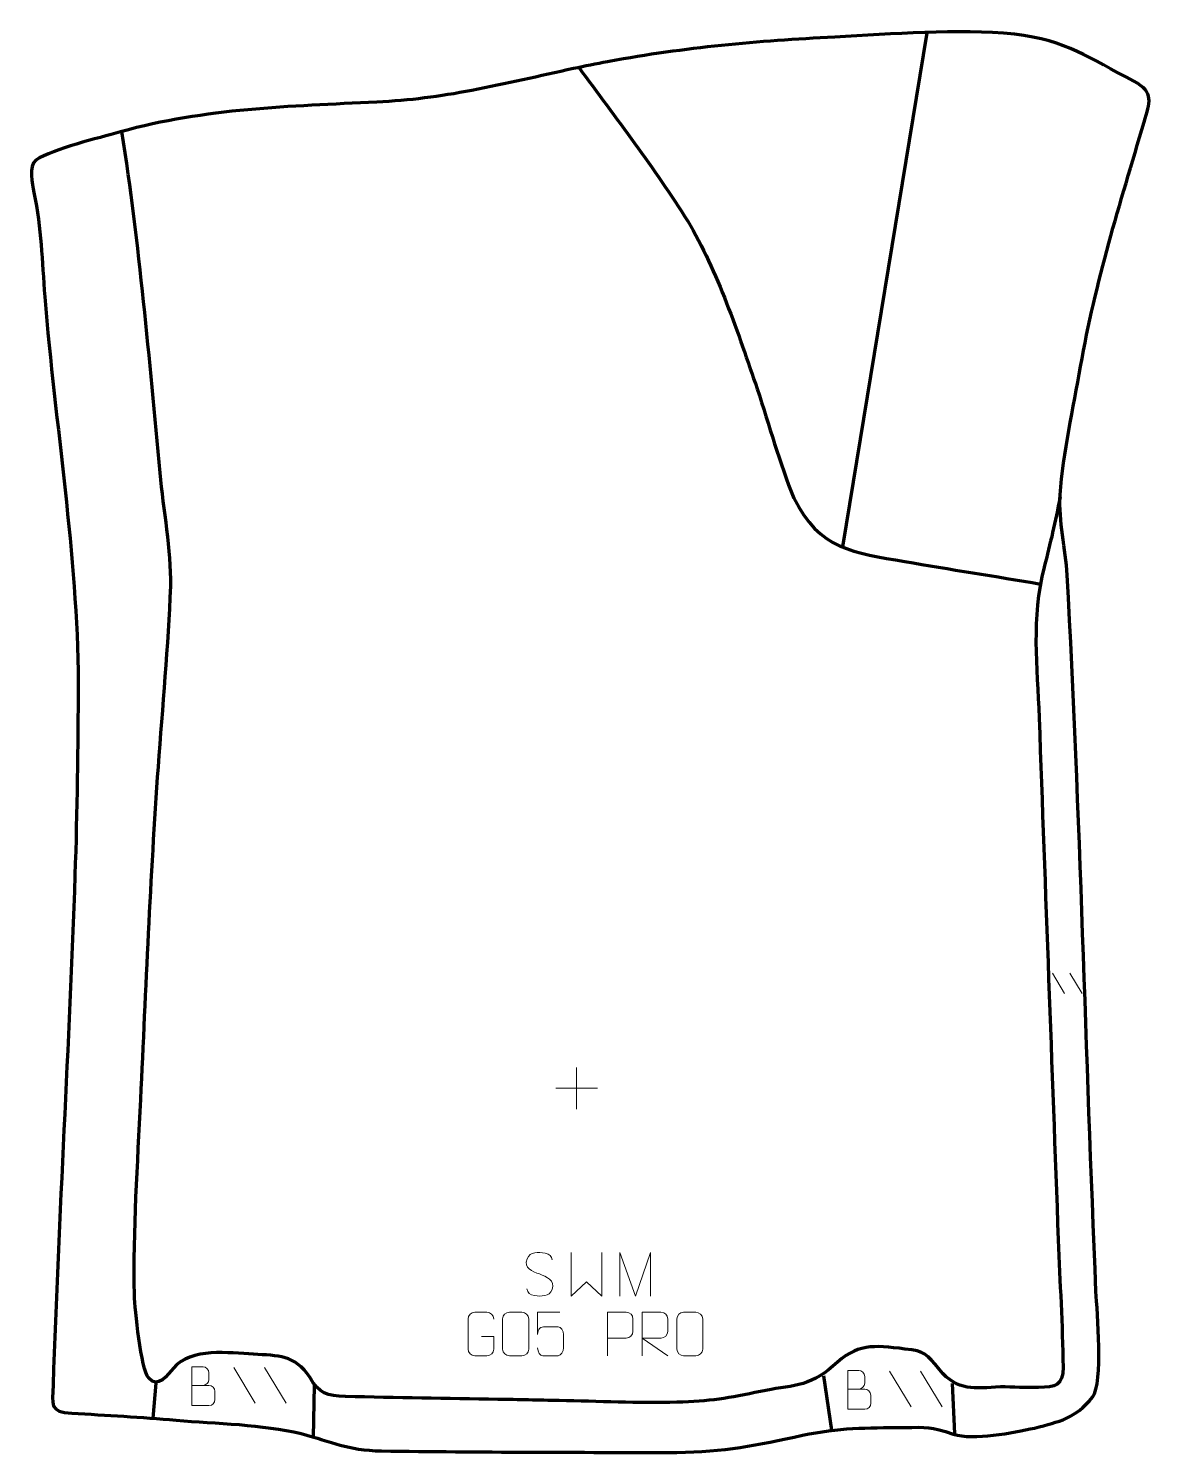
# Model space of a CAD drawing. Header units: millimetres. Extents: x 1455 to 2103, y 81 to 899.
import ezdxf

# ---------------------------------------------------------------- set-up
doc = ezdxf.new("R2010")
doc.units = ezdxf.units.MM
doc.header["$MEASUREMENT"] = 0
doc.layers.add('layer 1', color=7, linetype='Continuous')
doc.layers.add('layer 2', color=7, linetype='Continuous')

msp = doc.modelspace()

# ---------------------------------------------------------------- linework, layer by layer
at = {"layer": 'layer 1', "color": 142, "lineweight": 158}
for points in [[(1971.69, 896.2064), (1971.69, 896.2064), (1923.1688, 600.8236), (1923.1688, 600.8236)], [(1912.3611, 124.7151), (1912.3611, 124.7151), (1917.0076, 93.3864), (1917.0076, 93.3864)], [(1528.5492, 120.4779), (1528.5492, 120.4779), (1526.8266, 100.2819), (1526.8266, 100.2819)], [(1619.7114, 119.0709), (1619.7114, 119.0709), (1619.0312, 89.4006), (1619.0312, 89.4006)], [(1986.1691, 120.352), (1986.1691, 120.352), (1987.6804, 91.56), (1987.6804, 91.56)]]:
    msp.add_open_spline(points, degree=3, dxfattribs=at)
for points, knots in [([(1771.7302, 876.4044), (1792.7899, 847.3038), (1815.3368, 818.4915), (1834.3277, 788.0205), (1834.3277, 788.0205), (1851.5065, 759.2741), (1863.3049, 723.3953), (1874.2117, 691.6662), (1874.2117, 691.6662), (1881.0589, 670.9643), (1886.9639, 649.0211), (1895.2977, 628.9423), (1895.2977, 628.9423), (1909.6637, 599.3495), (1929.6945, 597.6118), (1959.1403, 592.461), (1959.1403, 592.461), (1984.5784, 588.0111), (2011.5216, 584.0331), (2036.9813, 579.5008)], [0, 0, 0, 0, 0.16666667, 0.16666667, 0.16666667, 0.16666667, 0.33333333, 0.33333333, 0.33333333, 0.33333333, 0.5, 0.5, 0.5, 0.5, 0.66666667, 0.66666667, 0.66666667, 0.66666667, 1, 1, 1, 1]), ([(2048.2412, 629.4553), (2045.5567, 615.4379), (2042.684, 602.9565), (2039.1056, 589.1529), (2039.1056, 589.1529), (2031.517, 559.8797), (2035.164, 532.4215), (2036.231, 502.746), (2036.231, 502.746), (2039.8264, 402.7546), (2043.523, 302.7664), (2047.218, 202.7784), (2047.218, 202.7784), (2048.142, 178.3951), (2049.6552, 153.997), (2049.977, 129.5986), (2049.977, 129.5986), (2050.1161, 119.0515), (2045.4846, 118.3205), (2035.9116, 117.9988), (2035.9116, 117.9988), (2029.0041, 117.7668), (2021.0223, 118.2569), (2013.9618, 118.36), (2013.9618, 118.36), (1999.1838, 117.4763), (1989.4205, 115.5929), (1979.0222, 128.2648), (1979.0222, 128.2648), (1971.5365, 137.3872), (1970.7237, 138.7402), (1959.1464, 140.0942), (1959.1464, 140.0942), (1940.4569, 142.2799), (1931.9372, 143.4793), (1917.7058, 130.3111), (1917.7058, 130.3111), (1904.2058, 117.8197), (1892.8765, 119.3351), (1876.1062, 115.7176), (1876.1062, 115.7176), (1858.375, 111.8928), (1846.3766, 109.9911), (1828.1217, 109.4834), (1828.1217, 109.4834), (1805.9075, 108.9405), (1782.7584, 110.0155), (1760.4509, 110.4656), (1760.4509, 110.4656), (1748.7059, 110.7026), (1736.9608, 110.9396), (1725.2158, 111.1765), (1725.2158, 111.1765), (1696.0687, 111.741), (1666.8174, 111.8986), (1637.6911, 112.8611), (1637.6911, 112.8611), (1626.9838, 113.4091), (1622.5671, 114.217), (1617.0795, 123.8878), (1617.0795, 123.8878), (1608.4634, 136.8322), (1598.9741, 136.2446), (1584.6875, 137.0878), (1584.6875, 137.0878), (1570.9871, 137.9551), (1548.7176, 140.8835), (1538.8064, 129.1791), (1538.8064, 129.1791), (1535.7109, 125.3815), (1529.5803, 116.9348), (1524.5284, 123.2548), (1524.5284, 123.2548), (1520.1685, 128.7092), (1516.5436, 162.6558), (1516.3343, 171.1584), (1516.3343, 171.1584), (1515.629, 208.1372), (1518.2187, 246.4597), (1519.9959, 283.4841), (1519.9959, 283.4841), (1523.0496, 347.3486), (1525.5543, 410.7534), (1530.1153, 474.571), (1530.1153, 474.571), (1532.5899, 509.0261), (1535.8051, 543.8285), (1537.2328, 578.3109), (1537.2328, 578.3109), (1537.5362, 599.4852), (1533.1119, 622.1246), (1531.1078, 643.4181), (1531.1078, 643.4181), (1524.9409, 708.9395), (1519.2515, 774.401), (1509.1957, 839.4798)], [0, 0, 0, 0, 0.04, 0.04, 0.04, 0.04, 0.08, 0.08, 0.08, 0.08, 0.12, 0.12, 0.12, 0.12, 0.16, 0.16, 0.16, 0.16, 0.2, 0.2, 0.2, 0.2, 0.24, 0.24, 0.24, 0.24, 0.28, 0.28, 0.28, 0.28, 0.32, 0.32, 0.32, 0.32, 0.36, 0.36, 0.36, 0.36, 0.4, 0.4, 0.4, 0.4, 0.44, 0.44, 0.44, 0.44, 0.48, 0.48, 0.48, 0.48, 0.52, 0.52, 0.52, 0.52, 0.56, 0.56, 0.56, 0.56, 0.6, 0.6, 0.6, 0.6, 0.64, 0.64, 0.64, 0.64, 0.68, 0.68, 0.68, 0.68, 0.72, 0.72, 0.72, 0.72, 0.76, 0.76, 0.76, 0.76, 0.8, 0.8, 0.8, 0.8, 0.84, 0.84, 0.84, 0.84, 0.88, 0.88, 0.88, 0.88, 0.92, 0.92, 0.92, 0.92, 1, 1, 1, 1])]:
    msp.add_open_spline(points, degree=3, knots=knots, dxfattribs=at)
at = {"layer": 'layer 2', "color": 242, "lineweight": 158}
msp.add_open_spline([(1789.1281, 879.7364), (1833.0089, 887.8506), (1874.3004, 891.4943), (1918.7697, 893.7133), (1918.7697, 893.7133), (1952.0215, 895.4726), (1989.0184, 898.6807), (2021.9991, 895.4511), (2021.9991, 895.4511), (2052.5369, 891.6203), (2064.6671, 881.788), (2090.728, 868.3852), (2090.728, 868.3852), (2102.5488, 862.0075), (2099.8918, 856.3416), (2096.5489, 844.827), (2096.5489, 844.827), (2082.6354, 797.602), (2068.5738, 753.3263), (2060.0869, 704.5648), (2060.0869, 704.5648), (2055.8238, 680.4356), (2050.1931, 655.14), (2048.2454, 630.7849), (2048.2454, 630.7849), (2047.4639, 615.5723), (2051.516, 599.9777), (2052.4164, 584.567), (2052.4164, 584.567), (2059.8772, 447.4209), (2062.9861, 310.2426), (2068.9127, 173.0674), (2068.9127, 173.0674), (2069.5332, 161.0421), (2073.3293, 120.9773), (2066.9518, 112.4659), (2066.9518, 112.4659), (2057.0013, 100.1647), (2048.1121, 98.4144), (2033.4932, 94.7154), (2033.4932, 94.7154), (2021.3273, 91.9797), (1998.6653, 87.4703), (1986.9238, 91.2101), (1986.9238, 91.2101), (1973.284, 95.5546), (1972.5259, 95.1943), (1958.2068, 95.0454), (1958.2068, 95.0454), (1936.8322, 94.8709), (1921.4738, 94.9729), (1900.206, 90.5472), (1900.206, 90.5472), (1874.0241, 84.9787), (1855.1597, 80.7997), (1827.9769, 80.7402), (1827.9769, 80.7402), (1771.5114, 80.637), (1714.854, 80.8634), (1658.3935, 81.5432), (1658.3935, 81.5432), (1638.0148, 82.0974), (1630.6605, 86.6817), (1612.1309, 91.507), (1612.1309, 91.507), (1589.7443, 96.8529), (1563.4249, 97.2885), (1540.276, 99.207), (1540.276, 99.207), (1520.2231, 100.8597), (1500.3955, 102.2204), (1480.2937, 103.1598), (1480.2937, 103.1598), (1467.3441, 103.9726), (1469.1725, 108.0377), (1469.5549, 119.5502), (1469.5549, 119.5502), (1472.9583, 217.1635), (1478.7538, 314.6989), (1482.1594, 412.2707), (1482.1594, 412.2707), (1483.3834, 448.92), (1483.8057, 485.957), (1484.0675, 522.6362), (1484.0675, 522.6362), (1483.5847, 596.5215), (1470.8063, 670.7645), (1464.8308, 744.5005), (1464.8308, 744.5005), (1463.2371, 765.5226), (1462.8221, 783.5361), (1458.6284, 804.4895), (1458.6284, 804.4895), (1457.6896, 809.1806), (1455.4546, 819.6269), (1459.6984, 823.0983), (1459.6984, 823.0983), (1469.9571, 829.5247), (1495.5614, 835.6711), (1508.2778, 839.3168), (1508.2778, 839.3168), (1557.3605, 852.8456), (1605.2999, 853.9426), (1655.6315, 856.3716), (1655.6315, 856.3716), (1674.4325, 857.2789), (1691.7432, 859.5678), (1710.2174, 863.0772), (1710.2174, 863.0772), (1729.8006, 866.8175), (1749.2116, 871.4549), (1768.7072, 875.6236), (1768.7072, 875.6236), (1775.1916, 877.0037), (1781.6861, 878.3382), (1788.2019, 879.5623), (1788.2019, 879.5623), (1788.2019, 879.5623), (1789.1281, 879.7364), (1789.1281, 879.7364)], degree=3, knots=[0, 0, 0, 0, 0.03225806, 0.03225806, 0.03225806, 0.03225806, 0.06451613, 0.06451613, 0.06451613, 0.06451613, 0.09677419, 0.09677419, 0.09677419, 0.09677419, 0.12903226, 0.12903226, 0.12903226, 0.12903226, 0.16129032, 0.16129032, 0.16129032, 0.16129032, 0.19354839, 0.19354839, 0.19354839, 0.19354839, 0.22580645, 0.22580645, 0.22580645, 0.22580645, 0.25806452, 0.25806452, 0.25806452, 0.25806452, 0.29032258, 0.29032258, 0.29032258, 0.29032258, 0.32258065, 0.32258065, 0.32258065, 0.32258065, 0.35483871, 0.35483871, 0.35483871, 0.35483871, 0.38709677, 0.38709677, 0.38709677, 0.38709677, 0.41935484, 0.41935484, 0.41935484, 0.41935484, 0.4516129, 0.4516129, 0.4516129, 0.4516129, 0.48387097, 0.48387097, 0.48387097, 0.48387097, 0.51612903, 0.51612903, 0.51612903, 0.51612903, 0.5483871, 0.5483871, 0.5483871, 0.5483871, 0.58064516, 0.58064516, 0.58064516, 0.58064516, 0.61290323, 0.61290323, 0.61290323, 0.61290323, 0.64516129, 0.64516129, 0.64516129, 0.64516129, 0.67741935, 0.67741935, 0.67741935, 0.67741935, 0.70967742, 0.70967742, 0.70967742, 0.70967742, 0.74193548, 0.74193548, 0.74193548, 0.74193548, 0.77419355, 0.77419355, 0.77419355, 0.77419355, 0.80645161, 0.80645161, 0.80645161, 0.80645161, 0.83870968, 0.83870968, 0.83870968, 0.83870968, 0.87096774, 0.87096774, 0.87096774, 0.87096774, 0.90322581, 0.90322581, 0.90322581, 0.90322581, 0.93548387, 0.93548387, 0.93548387, 0.93548387, 1, 1, 1, 1], dxfattribs=at)
at = {"layer": 'layer 2', "color": 250, "lineweight": 9}
for points in [[(2043.8483, 356.0459), (2043.8483, 356.0459), (2050.877, 344.3672), (2050.877, 344.3672)], [(2053.9271, 356.0459), (2053.9271, 356.0459), (2060.9558, 344.3672), (2060.9558, 344.3672)], [(1770.4177, 301.8519), (1770.4177, 301.8519), (1770.4177, 277.874), (1770.4177, 277.874)], [(1758.4288, 289.8629), (1758.4288, 289.8629), (1782.4067, 289.8629), (1782.4067, 289.8629)], [(1573.4452, 129.4789), (1573.4452, 129.4789), (1585.8095, 108.9346), (1585.8095, 108.9346)], [(1591.1751, 129.4789), (1591.1751, 129.4789), (1603.5394, 108.9346), (1603.5394, 108.9346)], [(1950.3287, 127.3622), (1950.3287, 127.3622), (1962.693, 106.8179), (1962.693, 106.8179)], [(1968.0586, 127.3622), (1968.0586, 127.3622), (1980.4229, 106.8179), (1980.4229, 106.8179)]]:
    msp.add_open_spline(points, degree=3, dxfattribs=at)
for points, knots in [([(1749.1377, 183.1883), (1744.8894, 184.6587), (1739.9813, 186.4545), (1741.9864, 191.9748), (1741.9864, 191.9748), (1743.4899, 196.1147), (1748.7035, 195.7262), (1752.3071, 195.1251), (1752.3071, 195.1251), (1755.1677, 194.6479), (1756.0324, 193.4347), (1756.343, 191.3506)], [0, 0, 0, 0, 0.25, 0.25, 0.25, 0.25, 0.5, 0.5, 0.5, 0.5, 1, 1, 1, 1]), ([(1767.2898, 195.4934), (1767.2898, 195.4934), (1767.2898, 170.5354), (1767.2898, 170.5354), (1767.2898, 170.5354), (1767.2898, 170.5354), (1776.1325, 178.6001), (1776.1325, 178.6001), (1776.1325, 178.6001), (1776.1325, 178.6001), (1784.9749, 170.536), (1784.9749, 170.536), (1784.9749, 170.536), (1784.9749, 170.536), (1784.9749, 195.4934), (1784.9749, 195.4934)], [0, 0, 0, 0, 0.2, 0.2, 0.2, 0.2, 0.4, 0.4, 0.4, 0.4, 0.6, 0.6, 0.6, 0.6, 1, 1, 1, 1]), ([(1795.2898, 170.5355), (1795.2898, 170.5355), (1795.2898, 195.4934), (1795.2898, 195.4934), (1795.2898, 195.4934), (1795.2898, 195.4934), (1804.2149, 170.5355), (1804.2149, 170.5355), (1804.2149, 170.5355), (1804.2149, 170.5355), (1812.9748, 195.4929), (1812.9748, 195.4929), (1812.9748, 195.4929), (1812.9748, 195.4929), (1812.9748, 170.5355), (1812.9748, 170.5355)], [0, 0, 0, 0, 0.2, 0.2, 0.2, 0.2, 0.4, 0.4, 0.4, 0.4, 0.6, 0.6, 0.6, 0.6, 1, 1, 1, 1]), ([(1749.1377, 183.1882), (1753.1563, 181.5415), (1758.1858, 179.6532), (1756.3518, 174.2929), (1756.3518, 174.2929), (1754.892, 170.0265), (1749.9812, 170.2832), (1746.2551, 170.8379), (1746.2551, 170.8379), (1743.5051, 171.2477), (1742.2842, 172.4612), (1741.9062, 174.5734)], [0, 0, 0, 0, 0.25, 0.25, 0.25, 0.25, 0.5, 0.5, 0.5, 0.5, 1, 1, 1, 1]), ([(1715.7198, 147.2336), (1715.7198, 147.2336), (1722.8879, 147.2336), (1722.8879, 147.2336), (1722.8879, 147.2336), (1722.8879, 147.2336), (1722.8879, 140.0655), (1722.8879, 140.0655), (1722.8879, 140.0655), (1722.7482, 137.7421), (1721.071, 136.2625), (1718.9232, 136.2517), (1718.9232, 136.2517), (1716.5914, 136.2521), (1714.2594, 136.2521), (1711.9279, 136.2517), (1711.9279, 136.2517), (1710.003, 136.1463), (1708.0308, 138.0308), (1708.042, 140.0481), (1708.042, 140.0481), (1708.0424, 145.8182), (1708.0424, 151.5879), (1708.042, 157.3572), (1708.042, 157.3572), (1708.0462, 159.4953), (1709.793, 161.2145), (1711.9453, 161.2011), (1711.9453, 161.2011), (1714.271, 161.2011), (1716.5971, 161.2011), (1718.9232, 161.2011), (1718.9232, 161.2011), (1720.8699, 161.2365), (1722.8613, 159.745), (1722.8879, 157.3073)], [0, 0, 0, 0, 0.1, 0.1, 0.1, 0.1, 0.2, 0.2, 0.2, 0.2, 0.3, 0.3, 0.3, 0.3, 0.4, 0.4, 0.4, 0.4, 0.5, 0.5, 0.5, 0.5, 0.6, 0.6, 0.6, 0.6, 0.7, 0.7, 0.7, 0.7, 0.8, 0.8, 0.8, 0.8, 1, 1, 1, 1]), ([(1731.8842, 161.2239), (1734.2503, 161.2239), (1736.6168, 161.2239), (1738.9833, 161.2239), (1738.9833, 161.2239), (1740.9638, 161.2595), (1742.9898, 159.7652), (1743.0169, 157.3231), (1743.0169, 157.3231), (1743.0165, 151.5657), (1743.0165, 145.8079), (1743.0169, 140.0497), (1743.0169, 140.0497), (1742.8748, 137.7221), (1741.1684, 136.2398), (1738.9833, 136.229), (1738.9833, 136.229), (1736.6109, 136.2294), (1734.2385, 136.2294), (1731.8665, 136.229), (1731.8665, 136.229), (1729.908, 136.1234), (1727.9016, 138.0113), (1727.913, 140.0323), (1727.913, 140.0323), (1727.9134, 145.8129), (1727.9134, 151.5932), (1727.913, 157.373), (1727.913, 157.373), (1727.9173, 159.515), (1729.6944, 161.2375), (1731.8842, 161.2239)], [0, 0, 0, 0, 0.11111111, 0.11111111, 0.11111111, 0.11111111, 0.22222222, 0.22222222, 0.22222222, 0.22222222, 0.33333333, 0.33333333, 0.33333333, 0.33333333, 0.44444444, 0.44444444, 0.44444444, 0.44444444, 0.55555556, 0.55555556, 0.55555556, 0.55555556, 0.66666667, 0.66666667, 0.66666667, 0.66666667, 0.77777778, 0.77777778, 0.77777778, 0.77777778, 1, 1, 1, 1]), ([(1760.859, 161.1794), (1760.859, 161.1794), (1748.0073, 161.1794), (1748.0073, 161.1794), (1748.0073, 161.1794), (1748.0076, 156.9488), (1748.0076, 152.7179), (1748.0073, 148.4867), (1748.0073, 148.4867), (1748.007, 151.7968), (1749.638, 152.8686), (1752.45, 152.9291), (1752.45, 152.9291), (1754.8896, 152.9294), (1757.3291, 152.9294), (1759.7683, 152.9291), (1759.7683, 152.9291), (1761.4181, 152.9359), (1762.893, 150.5554), (1762.9215, 148.4867), (1762.9215, 148.4867), (1762.9212, 145.8994), (1762.9212, 143.3118), (1762.9215, 140.7241), (1762.9215, 140.7241), (1762.9677, 138.7647), (1761.4683, 136.3284), (1759.8424, 136.2699), (1759.8424, 136.2699), (1757.8859, 136.2702), (1752.9909, 136.2702), (1751.0339, 136.2699), (1751.0339, 136.2699), (1749.1884, 136.2611), (1748.0813, 138.2259), (1748.0605, 140.777)], [0, 0, 0, 0, 0.1, 0.1, 0.1, 0.1, 0.2, 0.2, 0.2, 0.2, 0.3, 0.3, 0.3, 0.3, 0.4, 0.4, 0.4, 0.4, 0.5, 0.5, 0.5, 0.5, 0.6, 0.6, 0.6, 0.6, 0.7, 0.7, 0.7, 0.7, 0.8, 0.8, 0.8, 0.8, 1, 1, 1, 1]), ([(1788.1328, 136.2479), (1788.1328, 136.2479), (1788.1328, 161.2015), (1788.1328, 161.2015), (1788.1328, 161.2015), (1791.7278, 161.2015), (1795.3231, 161.2015), (1798.9185, 161.2015), (1798.9185, 161.2015), (1801.2437, 161.1636), (1802.8011, 159.6735), (1802.7969, 157.3074), (1802.7969, 157.3074), (1802.7965, 155.2717), (1802.7965, 152.2124), (1802.7969, 150.1764), (1802.7969, 150.1764), (1802.7904, 148.301), (1800.9782, 146.3591), (1798.9686, 146.34), (1798.9686, 146.34), (1798.9686, 146.34), (1788.1328, 146.34), (1788.1328, 146.34)], [0, 0, 0, 0, 0.14285714, 0.14285714, 0.14285714, 0.14285714, 0.28571429, 0.28571429, 0.28571429, 0.28571429, 0.42857143, 0.42857143, 0.42857143, 0.42857143, 0.57142857, 0.57142857, 0.57142857, 0.57142857, 0.71428571, 0.71428571, 0.71428571, 0.71428571, 1, 1, 1, 1]), ([(1808.1329, 136.2479), (1808.1329, 136.2479), (1808.1329, 161.2014), (1808.1329, 161.2014), (1808.1329, 161.2014), (1811.7277, 161.2014), (1815.3232, 161.2014), (1818.9184, 161.2014), (1818.9184, 161.2014), (1821.2437, 161.1637), (1822.801, 159.6737), (1822.7969, 157.3073), (1822.7969, 157.3073), (1822.7965, 155.2718), (1822.7965, 152.2124), (1822.7969, 150.1764), (1822.7969, 150.1764), (1822.7904, 148.3009), (1820.9781, 146.3591), (1818.9686, 146.34), (1818.9686, 146.34), (1818.9686, 146.34), (1808.1329, 146.34), (1808.1329, 146.34), (1808.1329, 146.34), (1808.1329, 146.34), (1822.7876, 136.2479), (1822.7876, 136.2479)], [0, 0, 0, 0, 0.125, 0.125, 0.125, 0.125, 0.25, 0.25, 0.25, 0.25, 0.375, 0.375, 0.375, 0.375, 0.5, 0.5, 0.5, 0.5, 0.625, 0.625, 0.625, 0.625, 0.75, 0.75, 0.75, 0.75, 1, 1, 1, 1]), ([(1831.9453, 161.2011), (1834.271, 161.2011), (1836.5971, 161.2011), (1838.9232, 161.2011), (1838.9232, 161.2011), (1840.8698, 161.2367), (1842.8612, 159.7451), (1842.8879, 157.3075), (1842.8879, 157.3075), (1842.8875, 151.5606), (1842.8875, 145.8133), (1842.8879, 140.0656), (1842.8879, 140.0656), (1842.7481, 137.7422), (1841.0709, 136.2626), (1838.9232, 136.2518), (1838.9232, 136.2518), (1836.5913, 136.2522), (1834.2594, 136.2522), (1831.9279, 136.2518), (1831.9279, 136.2518), (1830.0029, 136.1464), (1828.0308, 138.0309), (1828.042, 140.0482), (1828.042, 140.0482), (1828.0423, 145.8183), (1828.0423, 151.588), (1828.042, 157.3573), (1828.042, 157.3573), (1828.0462, 159.4954), (1829.7929, 161.2146), (1831.9453, 161.2011)], [0, 0, 0, 0, 0.11111111, 0.11111111, 0.11111111, 0.11111111, 0.22222222, 0.22222222, 0.22222222, 0.22222222, 0.33333333, 0.33333333, 0.33333333, 0.33333333, 0.44444444, 0.44444444, 0.44444444, 0.44444444, 0.55555556, 0.55555556, 0.55555556, 0.55555556, 0.66666667, 0.66666667, 0.66666667, 0.66666667, 0.77777778, 0.77777778, 0.77777778, 0.77777778, 1, 1, 1, 1]), ([(1549.3401, 119.1959), (1552.5991, 119.1963), (1555.8585, 119.1963), (1559.1182, 119.1959), (1559.1182, 119.1959), (1560.8875, 119.1804), (1562.6104, 117.6254), (1562.6104, 115.7896), (1562.6104, 115.7896), (1562.6101, 114.7788), (1562.6101, 112.0475), (1562.6104, 111.0364), (1562.6104, 111.0364), (1562.6263, 109.3723), (1561.245, 107.5685), (1559.1656, 107.5837), (1559.1656, 107.5837), (1555.9056, 107.584), (1552.6459, 107.584), (1549.3866, 107.5837), (1549.3866, 107.5837), (1549.3866, 115.0341), (1549.3866, 122.4842), (1549.3866, 129.934), (1549.3866, 129.934), (1551.5127, 129.934), (1553.6391, 129.934), (1555.7656, 129.934), (1555.7656, 129.934), (1557.2711, 129.9498), (1559.1491, 128.2386), (1559.165, 126.4809), (1559.165, 126.4809), (1559.1646, 124.6303), (1559.1646, 124.4996), (1559.165, 122.6487), (1559.165, 122.6487), (1559.1804, 120.7981), (1557.5195, 119.1804), (1555.7191, 119.1959)], [0, 0, 0, 0, 0.09090909, 0.09090909, 0.09090909, 0.09090909, 0.18181818, 0.18181818, 0.18181818, 0.18181818, 0.27272727, 0.27272727, 0.27272727, 0.27272727, 0.36363636, 0.36363636, 0.36363636, 0.36363636, 0.45454545, 0.45454545, 0.45454545, 0.45454545, 0.54545455, 0.54545455, 0.54545455, 0.54545455, 0.63636364, 0.63636364, 0.63636364, 0.63636364, 0.72727273, 0.72727273, 0.72727273, 0.72727273, 0.81818182, 0.81818182, 0.81818182, 0.81818182, 1, 1, 1, 1]), ([(1926.2236, 117.0792), (1929.4826, 117.0796), (1932.742, 117.0796), (1936.0017, 117.0792), (1936.0017, 117.0792), (1937.771, 117.0637), (1939.4939, 115.5087), (1939.4939, 113.6729), (1939.4939, 113.6729), (1939.4936, 112.6621), (1939.4936, 109.9308), (1939.4939, 108.9197), (1939.4939, 108.9197), (1939.5098, 107.2556), (1938.1285, 105.4518), (1936.0491, 105.467), (1936.0491, 105.467), (1932.7891, 105.4673), (1929.5294, 105.4673), (1926.2701, 105.467), (1926.2701, 105.467), (1926.2701, 112.9174), (1926.2701, 120.3675), (1926.2701, 127.8173), (1926.2701, 127.8173), (1928.3962, 127.8173), (1930.5226, 127.8173), (1932.6491, 127.8173), (1932.6491, 127.8173), (1934.1546, 127.8331), (1936.0326, 126.1219), (1936.0485, 124.3642), (1936.0485, 124.3642), (1936.0481, 122.5136), (1936.0481, 122.3829), (1936.0485, 120.532), (1936.0485, 120.532), (1936.0639, 118.6814), (1934.403, 117.0637), (1932.6026, 117.0792)], [0, 0, 0, 0, 0.09090909, 0.09090909, 0.09090909, 0.09090909, 0.18181818, 0.18181818, 0.18181818, 0.18181818, 0.27272727, 0.27272727, 0.27272727, 0.27272727, 0.36363636, 0.36363636, 0.36363636, 0.36363636, 0.45454545, 0.45454545, 0.45454545, 0.45454545, 0.54545455, 0.54545455, 0.54545455, 0.54545455, 0.63636364, 0.63636364, 0.63636364, 0.63636364, 0.72727273, 0.72727273, 0.72727273, 0.72727273, 0.81818182, 0.81818182, 0.81818182, 0.81818182, 1, 1, 1, 1])]:
    msp.add_open_spline(points, degree=3, knots=knots, dxfattribs=at)

doc.saveas('drawing.dxf')
